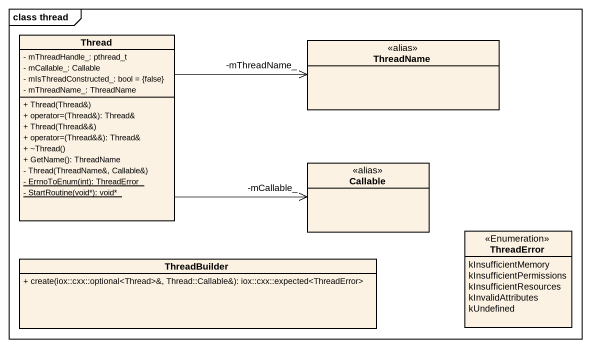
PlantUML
@startuml
mainframe class thread
hide circle
hide empty members
skinparam classAttributeIconSize 0
class Thread {
  - mThreadHandle_: pthread_t
  - mCallable_: Callable
  - mIsThreadConstructed_: bool = {false}
  - mThreadName_: ThreadName
  + Thread(Thread&)
  + operator=(Thread&): Thread&
  + Thread(Thread&&)
  + operator=(Thread&&): Thread&
  + ~Thread()
  + GetName(): ThreadName
  - Thread(ThreadName&, Callable&)
  {static} - ErrnoToEnum(int): ThreadError
  {static} - StartRoutine(void*): void*
}
class ThreadName <<alias>>
class Callable <<alias>>
class ThreadBuilder {
  + create(iox::cxx::optional<Thread>&, Thread::Callable&): iox::cxx::expected<ThreadError>
}
enum ThreadError <<Enumeration>> {
  kInsufficientMemory
  kInsufficientPermissions
  kInsufficientResources
  kInvalidAttributes
  kUndefined
}
Thread -right-> "-mThreadName_" ThreadName
Thread -right-> "-mCallable_" Callable
@enduml
